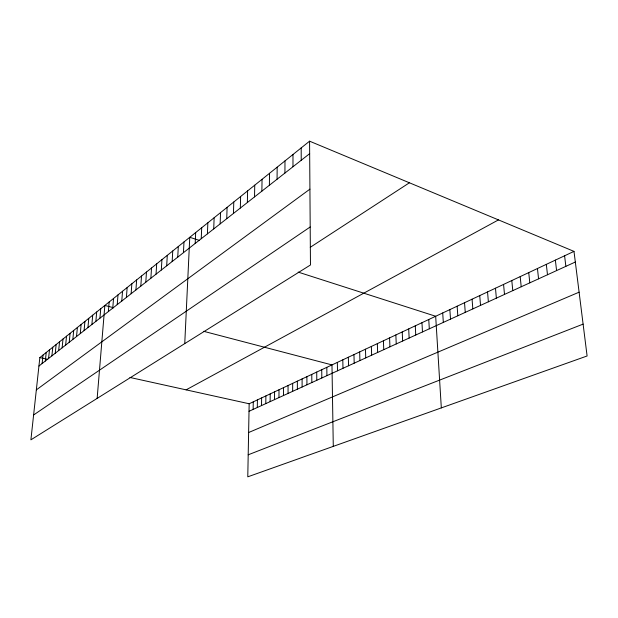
<?xml version="1.0" encoding="UTF-8"?>
<svg xmlns="http://www.w3.org/2000/svg" width="618" height="618" viewBox="0 0 618 618"><rect width="100%" height="100%" fill="white"/><g stroke="black" fill="none" stroke-linecap="round" stroke-linejoin="round"><path stroke-width="0.93" d="M292.669 391.325L292.677 383.345M292.978 166.736L292.986 154.485M288.042 393.45L288.058 385.516M283.469 395.535L283.507 387.648M284.929 173.048L284.983 160.904M277.065 179.22L277.165 167.184M278.965 397.598L279.012 389.757M274.516 399.63L274.577 391.835M270.128 401.638L270.205 393.89M265.794 403.624L265.887 395.914M269.386 185.245L269.518 173.31M261.522 405.578L261.623 397.915M257.297 407.509L257.42 399.885M261.877 191.14L262.047 179.305M253.133 409.417L253.264 401.839M573.991 251.379L249.162 403.763L247.779 476.826L587.1 355.983L573.991 251.379L309.579 141.174L39.853 357.59L30.9 439.831L310.468 264.975L309.579 141.174M254.531 196.895L254.747 185.168M247.354 202.526L247.602 190.9M240.332 208.034L240.618 196.501M233.465 213.426L233.782 201.993M226.744 218.702L227.092 207.354M220.162 223.863L220.541 212.615M213.72 228.915L214.129 217.76M207.416 233.859L207.849 222.797M201.236 238.71L201.7 227.733M195.188 243.453L195.674 232.569M184.751 343.608L189.765 237.304L199.382 240.394M183.446 252.669L183.979 241.947M177.752 257.134L178.301 246.505M172.167 261.514L172.739 250.97M166.69 265.817L167.285 255.35M161.313 270.027L161.931 259.637M156.045 274.16L156.678 263.855M150.877 278.216L151.526 267.988M145.802 282.202L146.466 272.044M140.819 286.111L141.507 276.03M135.929 289.942L136.632 279.939M131.132 293.712L131.843 283.778M126.42 297.405L127.146 287.555M121.785 301.043L122.526 291.256M117.235 304.612L117.992 294.894M112.77 308.112L113.534 298.471M108.374 311.557L109.154 301.986M97.142 398.401L104.851 305.439L113.527 307.71M99.931 318.185L100.734 308.745M95.875 321.368L96.678 311.997M91.881 324.504L92.7 315.188M87.949 327.586L88.776 318.34M84.079 330.622L84.921 321.43M80.278 333.604L81.12 324.481M76.532 336.54L77.381 327.478M72.847 339.436L73.704 330.429M65.647 345.083L66.52 336.192M69.216 342.279L70.081 333.334M62.124 347.841L63.005 339.012M58.664 350.56L59.552 341.785M55.249 353.241L56.145 344.52M48.575 358.471L49.486 349.865M51.889 355.875L52.793 347.216M45.315 361.036L46.226 352.476M42.101 363.554L43.021 355.049M38.934 366.041L309.672 153.643M36.338 389.888L309.927 189.139M33.604 414.972L310.197 226.976M310.244 247.316L409.41 182.781M186.118 389.85L498.456 219.9M249.023 411.294L575.319 262.024M248.614 432.53L579.105 292.183M248.197 454.809L583.106 324.118M39.853 357.59L47.71 359.321M129.934 377.459L249.162 403.763M203.631 331.302L331.974 364.914L333.28 446.381M298.154 272.105L435.675 316.261L441.322 407.903M564.589 255.79L565.864 266.35M555.366 260.116L556.586 270.591M546.32 264.357L547.486 274.755M537.451 268.521L538.564 278.834M528.738 272.608L529.804 282.843M520.194 276.617L521.213 286.775M511.804 280.549L512.778 290.638M503.57 284.419L504.497 294.423M495.481 288.212L496.362 298.146M487.54 291.935L488.375 301.793M479.738 295.597L480.534 305.385M472.067 299.189L472.824 308.907M464.535 302.727L465.254 312.376M457.135 306.196L457.814 315.775M449.858 309.61L450.507 319.12M442.712 312.963L443.322 322.411M428.761 319.506L429.309 328.822M421.963 322.696L422.473 331.943M415.273 325.833L415.752 335.018M408.691 328.923L409.147 338.046M402.218 331.959L402.642 341.02M395.852 334.948L396.246 343.948M389.579 337.891L389.95 346.822M383.415 340.781L383.755 349.657M377.335 343.631L377.652 352.445M371.364 346.435L371.65 355.195M365.47 349.201L365.74 357.899M359.676 351.92L359.915 360.564M353.967 354.593L354.184 363.183M348.343 357.235L348.544 365.771M342.805 359.83L342.982 368.313M337.351 362.395L337.505 370.815M326.814 367.331L326.93 375.651M321.731 369.719L321.824 377.992M316.717 372.067L316.795 380.294M311.773 374.384L311.835 382.557M306.899 376.671L306.945 384.798M302.094 378.927L302.117 387.007M301.182 147.903L301.229 160.263M297.351 381.151L297.366 389.178"/></g></svg>
